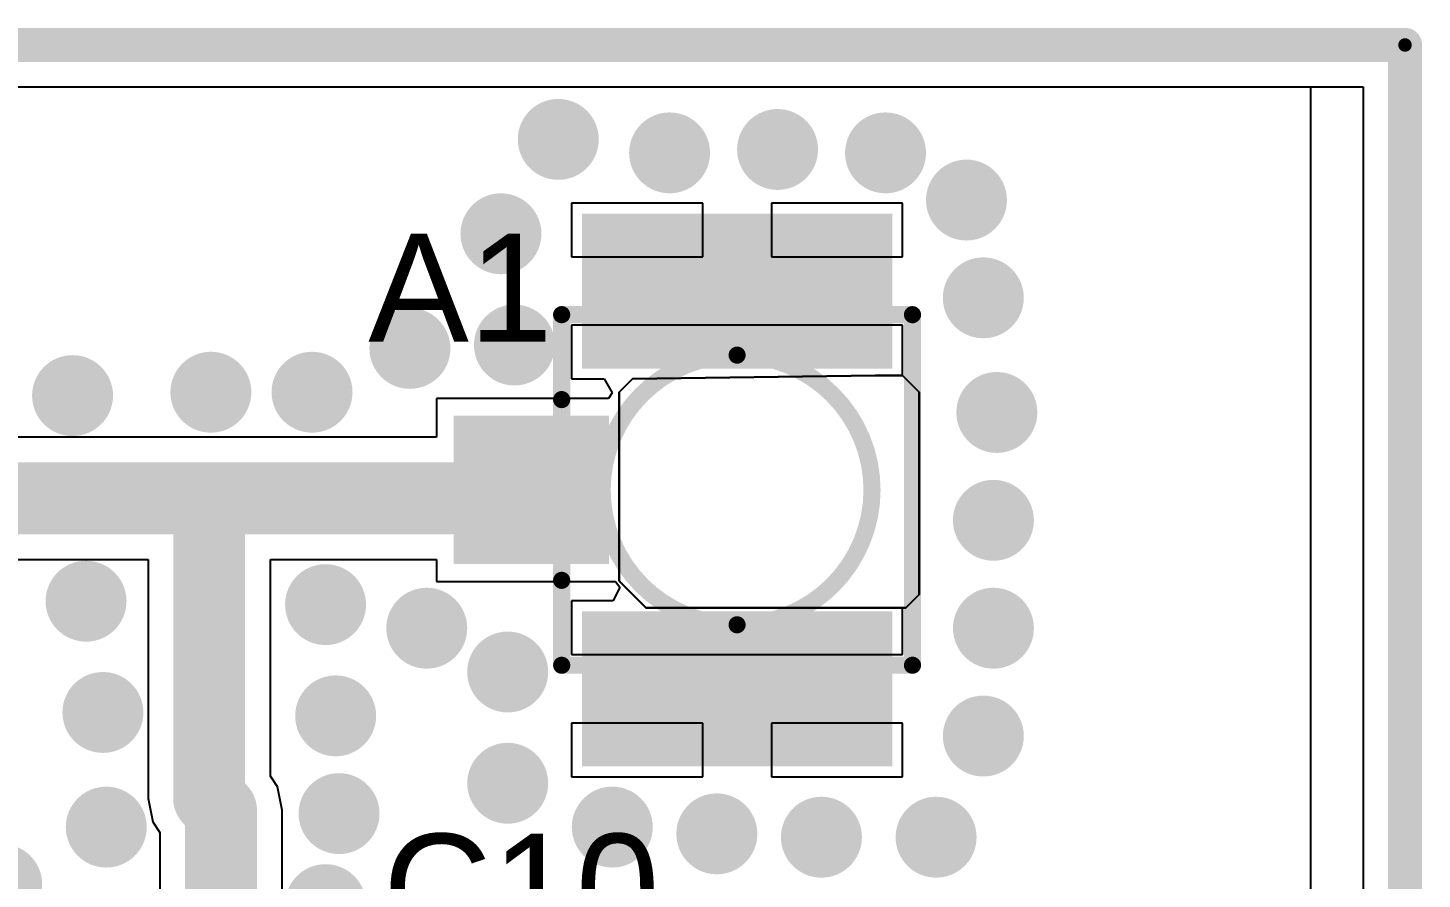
# Model space of a CAD drawing. Header units: millimetres. Extents: x -0.02 to 2.02, y -0.29 to 0.8.
# Drawn here: x 1.6169 to 2.0237, y 0.5353 to 0.7838 of the extents above; entities that cross this region are included whole.
import ezdxf

# ---------------------------------------------------------------- set-up
doc = ezdxf.new("R2010")
doc.units = ezdxf.units.MM
doc.header["$MEASUREMENT"] = 0
for name, color, linetype in [('BottomLayer', 5, 'Continuous'), ('DrillGuide', 244, 'Continuous'), ('KeepOutLayer', 6, 'Continuous'), ('Mechanical2', 216, 'Continuous'), ('TopLayer', 1, 'Continuous'), ('TopOverlay', 2, 'Continuous'), ('TopPaste', 8, 'Continuous'), ('TopSolder', 216, 'Continuous'), ('ViaHoleLayer', 16, 'Continuous')]:
    doc.layers.add(name, color=color, linetype=linetype)
doc.styles.add('Arial', font='arial.ttf', dxfattribs={"height": 0.2})

# ---------------------------------------------------------------- blocks, each defined once
blk = doc.blocks.new('HRS_U_FL_R_SMT_1_10__27')
at = {"layer": 'TopLayer'}
for points in [[(-0.07874, 0.04331), (-0.0374, 0.04331), (-0.0374, -0.04331), (-0.07874, -0.04331)], [(0.0374, 0.04331), (0.07874, 0.04331), (0.07874, -0.04331), (0.0374, -0.04331)], [(-0.01969, -0.03937), (0.01969, -0.03937), (0.01969, -0.08071), (-0.01969, -0.08071)]]:
    blk.add_hatch(color=1, dxfattribs=at).paths.add_polyline_path(points)
at = {"layer": 'TopPaste'}
for points in [[(-0.07874, 0.04331), (-0.0374, 0.04331), (-0.0374, -0.04331), (-0.07874, -0.04331)], [(0.0374, 0.04331), (0.07874, 0.04331), (0.07874, -0.04331), (0.0374, -0.04331)], [(-0.01969, -0.03937), (0.01969, -0.03937), (0.01969, -0.08071), (-0.01969, -0.08071)]]:
    blk.add_hatch(color=8, dxfattribs=at).paths.add_polyline_path(points)
at = {"layer": 'TopSolder'}
for points in [[(-0.08071, 0.04528), (-0.03543, 0.04528), (-0.03543, -0.04528), (-0.08071, -0.04528)], [(0.03543, 0.04528), (0.08071, 0.04528), (0.08071, -0.04528), (0.03543, -0.04528)], [(-0.02165, -0.0374), (0.02165, -0.0374), (0.02165, -0.08268), (-0.02165, -0.08268)]]:
    blk.add_hatch(color=216, dxfattribs=at).paths.add_polyline_path(points)
at = {"layer": 'BottomLayer'}
for p, q in [((-0.03346, 0.04823), (-0.02854, 0.05315)), ((-0.02854, 0.05315), (0.03051, 0.05315)), ((0.03051, 0.05315), (0.03445, 0.04921)), ((0.03445, 0.04921), (0.03445, -0.02657)), ((-0.03346, 0.04035), (-0.03346, 0.04823)), ((-0.03248, -0.03051), (-0.03346, 0.04035)), ((0.03445, -0.02657), (0.02657, -0.03445)), ((-0.02854, -0.03445), (-0.03248, -0.03051)), ((0.02657, -0.03445), (-0.02854, -0.03445))]:
    blk.add_line(p, q, dxfattribs=at)
at = {"layer": 'Mechanical2', "const_width": 0.005}
for points in [[(-0.05118, -0.05118), (-0.05118, 0.05118)], [(0.05118, 0.05118), (-0.05118, 0.05118)], [(0.05118, -0.05118), (0.05118, 0.05118)], [(0.05118, -0.05118), (-0.05118, -0.05118)]]:
    blk.add_lwpolyline(points, dxfattribs=at)
at = {"layer": 'Mechanical2'}
for points, const_width in [([(-0.05243, 0.05118, 1), (-0.04993, 0.05118, 1)], 0.0025), ([(-0.05243, 0.05118, 1), (-0.04993, 0.05118, 1)], 0.0025), ([(0.04993, 0.05118, 1), (0.05243, 0.05118, 1)], 0.0025), ([(0.04993, 0.05118, 1), (0.05243, 0.05118, 1)], 0.0025), ([(0.03937, 0, 1), (-0.03937, 0, 1)], 0.005), ([(-0.04062, 0, 1), (-0.03812, 0, 1)], 0.0025), ([(0.03812, 0, 1), (0.04062, 0, 1)], 0.0025), ([(-0.05243, -0.05118, 1), (-0.04993, -0.05118, 1)], 0.0025), ([(-0.05243, -0.05118, 1), (-0.04993, -0.05118, 1)], 0.0025), ([(0.04993, -0.05118, 1), (0.05243, -0.05118, 1)], 0.0025), ([(0.04993, -0.05118, 1), (0.05243, -0.05118, 1)], 0.0025)]:
    blk.add_lwpolyline(points, format="xyb", close=True, dxfattribs=dict(at, const_width=const_width))
at = {"layer": 'TopLayer'}
for p, q in [((-0.03346, 0.04823), (-0.02854, 0.05315)), ((-0.02854, 0.05315), (0.03051, 0.05315)), ((0.03051, 0.05315), (0.03445, 0.04921)), ((0.03445, 0.04921), (0.03445, -0.02657)), ((-0.03346, 0.04035), (-0.03346, 0.04823)), ((-0.03248, -0.03051), (-0.03346, 0.04035)), ((0.03445, -0.02657), (0.02657, -0.03445)), ((-0.02854, -0.03445), (-0.03248, -0.03051)), ((0.02657, -0.03445), (-0.02854, -0.03445))]:
    blk.add_line(p, q, dxfattribs=at)
at = {"layer": 'TopOverlay', "const_width": 0.005}
for points in [[(0.05118, 0.05118), (-0.05118, 0.05118)], [(-0.02638, -0.05118), (-0.05118, -0.05118)], [(0.05118, -0.05118), (0.02638, -0.05118)]]:
    blk.add_lwpolyline(points, dxfattribs=at)
at = {"layer": 'TopOverlay', "const_width": 0.0025}
for points in [[(-0.05243, 0.05118, 1), (-0.04993, 0.05118, 1)], [(0.04993, 0.05118, 1), (0.05243, 0.05118, 1)], [(-0.05243, -0.05118, 1), (-0.04993, -0.05118, 1)], [(-0.02763, -0.05118, 1), (-0.02513, -0.05118, 1)], [(0.02513, -0.05118, 1), (0.02763, -0.05118, 1)], [(0.04993, -0.05118, 1), (0.05243, -0.05118, 1)]]:
    blk.add_lwpolyline(points, format="xyb", close=True, dxfattribs=at)

msp = doc.modelspace()

# ---------------------------------------------------------------- hatches: boundary and pattern name
at = {"layer": 'BottomLayer'}
h = msp.add_hatch(color=5, dxfattribs=at)
edge = h.paths.add_edge_path()
edge.add_arc((1.77165, 0.75127), 0.01181, 0, 360)
h = msp.add_hatch(color=5, dxfattribs=at)
edge = h.paths.add_edge_path()
edge.add_arc((1.80413, 0.74733), 0.01181, 0, 360)
h = msp.add_hatch(color=5, dxfattribs=at)
edge = h.paths.add_edge_path()
edge.add_arc((1.83563, 0.74832), 0.01181, 0, 360)
h = msp.add_hatch(color=5, dxfattribs=at)
edge = h.paths.add_edge_path()
edge.add_arc((1.86713, 0.74733), 0.01181, 0, 360)
h = msp.add_hatch(color=5, dxfattribs=at)
edge = h.paths.add_edge_path()
edge.add_arc((1.89075, 0.73355), 0.01181, 0, 360)
h = msp.add_hatch(color=5, dxfattribs=at)
edge = h.paths.add_edge_path()
edge.add_arc((1.75492, 0.72371), 0.01181, 0, 360)
h = msp.add_hatch(color=5, dxfattribs=at)
edge = h.paths.add_edge_path()
edge.add_arc((1.89567, 0.70501), 0.01181, 0, 360)
h = msp.add_hatch(color=5, dxfattribs=at)
edge = h.paths.add_edge_path()
edge.add_arc((1.72835, 0.69024), 0.01181, 0, 360)
h = msp.add_hatch(color=5, dxfattribs=at)
edge = h.paths.add_edge_path()
edge.add_arc((1.75886, 0.69123), 0.01181, 0, 360)
h = msp.add_hatch(color=5, dxfattribs=at)
edge = h.paths.add_edge_path()
edge.add_arc((1.62992, 0.67647), 0.01181, 0, 360)
h = msp.add_hatch(color=5, dxfattribs=at)
edge = h.paths.add_edge_path()
edge.add_arc((1.67028, 0.67745), 0.01181, 0, 360)
h = msp.add_hatch(color=5, dxfattribs=at)
edge = h.paths.add_edge_path()
edge.add_arc((1.6998, 0.67745), 0.01181, 0, 360)
h = msp.add_hatch(color=5, dxfattribs=at)
edge = h.paths.add_edge_path()
edge.add_arc((1.89961, 0.67154), 0.01181, 0, 360)
h = msp.add_hatch(color=5, dxfattribs=at)
edge = h.paths.add_edge_path()
edge.add_arc((1.89862, 0.64005), 0.01181, 0, 360)
h = msp.add_hatch(color=5, dxfattribs=at)
edge = h.paths.add_edge_path()
edge.add_arc((1.63386, 0.61643), 0.01181, 0, 360)
h = msp.add_hatch(color=5, dxfattribs=at)
edge = h.paths.add_edge_path()
edge.add_arc((1.70374, 0.61544), 0.01181, 0, 360)
h = msp.add_hatch(color=5, dxfattribs=at)
edge = h.paths.add_edge_path()
edge.add_arc((1.73327, 0.60855), 0.01181, 0, 360)
h = msp.add_hatch(color=5, dxfattribs=at)
edge = h.paths.add_edge_path()
edge.add_arc((1.89862, 0.60855), 0.01181, 0, 360)
h = msp.add_hatch(color=5, dxfattribs=at)
edge = h.paths.add_edge_path()
edge.add_arc((1.75689, 0.59576), 0.01181, 0, 360)
h = msp.add_hatch(color=5, dxfattribs=at)
edge = h.paths.add_edge_path()
edge.add_arc((1.63878, 0.58395), 0.01181, 0, 360)
h = msp.add_hatch(color=5, dxfattribs=at)
edge = h.paths.add_edge_path()
edge.add_arc((1.70669, 0.58296), 0.01181, 0, 360)
h = msp.add_hatch(color=5, dxfattribs=at)
edge = h.paths.add_edge_path()
edge.add_arc((1.89567, 0.57706), 0.01181, 0, 360)
h = msp.add_hatch(color=5, dxfattribs=at)
edge = h.paths.add_edge_path()
edge.add_arc((1.75689, 0.56328), 0.01181, 0, 360)
h = msp.add_hatch(color=5, dxfattribs=at)
edge = h.paths.add_edge_path()
edge.add_arc((1.70768, 0.55442), 0.01181, 0, 360)
h = msp.add_hatch(color=5, dxfattribs=at)
edge = h.paths.add_edge_path()
edge.add_arc((1.63976, 0.55048), 0.01181, 0, 360)
h = msp.add_hatch(color=5, dxfattribs=at)
edge = h.paths.add_edge_path()
edge.add_arc((1.7874, 0.55048), 0.01181, 0, 360)
h = msp.add_hatch(color=5, dxfattribs=at)
edge = h.paths.add_edge_path()
edge.add_arc((1.81791, 0.54851), 0.01181, 0, 360)
h = msp.add_hatch(color=5, dxfattribs=at)
edge = h.paths.add_edge_path()
edge.add_arc((1.84843, 0.54753), 0.01181, 0, 360)
h = msp.add_hatch(color=5, dxfattribs=at)
edge = h.paths.add_edge_path()
edge.add_arc((1.88189, 0.54753), 0.01181, 0, 360)
h = msp.add_hatch(color=5, dxfattribs=at)
edge = h.paths.add_edge_path()
edge.add_arc((1.60925, 0.53375), 0.01181, 0, 360)
h = msp.add_hatch(color=5, dxfattribs=at)
edge = h.paths.add_edge_path()
edge.add_arc((1.70374, 0.52784), 0.01181, 0, 360)
at = {"layer": 'TopLayer'}
h = msp.add_hatch(color=1, dxfattribs=at)
edge = h.paths.add_edge_path()
edge.add_arc((1.77165, 0.75127), 0.01181, 0, 360)
h = msp.add_hatch(color=1, dxfattribs=at)
edge = h.paths.add_edge_path()
edge.add_arc((1.80413, 0.74733), 0.01181, 0, 360)
h = msp.add_hatch(color=1, dxfattribs=at)
edge = h.paths.add_edge_path()
edge.add_arc((1.83563, 0.74832), 0.01181, 0, 360)
h = msp.add_hatch(color=1, dxfattribs=at)
edge = h.paths.add_edge_path()
edge.add_arc((1.86713, 0.74733), 0.01181, 0, 360)
h = msp.add_hatch(color=1, dxfattribs=at)
edge = h.paths.add_edge_path()
edge.add_arc((1.89075, 0.73355), 0.01181, 0, 360)
h = msp.add_hatch(color=1, dxfattribs=at)
edge = h.paths.add_edge_path()
edge.add_arc((1.75492, 0.72371), 0.01181, 0, 360)
h = msp.add_hatch(color=1, dxfattribs=at)
edge = h.paths.add_edge_path()
edge.add_arc((1.89567, 0.70501), 0.01181, 0, 360)
h = msp.add_hatch(color=1, dxfattribs=at)
edge = h.paths.add_edge_path()
edge.add_arc((1.72835, 0.69024), 0.01181, 0, 360)
h = msp.add_hatch(color=1, dxfattribs=at)
edge = h.paths.add_edge_path()
edge.add_arc((1.75886, 0.69123), 0.01181, 0, 360)
h = msp.add_hatch(color=1, dxfattribs=at)
edge = h.paths.add_edge_path()
edge.add_arc((1.62992, 0.67647), 0.01181, 0, 360)
h = msp.add_hatch(color=1, dxfattribs=at)
edge = h.paths.add_edge_path()
edge.add_arc((1.67028, 0.67745), 0.01181, 0, 360)
h = msp.add_hatch(color=1, dxfattribs=at)
edge = h.paths.add_edge_path()
edge.add_arc((1.6998, 0.67745), 0.01181, 0, 360)
h = msp.add_hatch(color=1, dxfattribs=at)
edge = h.paths.add_edge_path()
edge.add_arc((1.89961, 0.67154), 0.01181, 0, 360)
h = msp.add_hatch(color=1, dxfattribs=at)
edge = h.paths.add_edge_path()
edge.add_arc((1.89862, 0.64005), 0.01181, 0, 360)
h = msp.add_hatch(color=1, dxfattribs=at)
edge = h.paths.add_edge_path()
edge.add_arc((1.63386, 0.61643), 0.01181, 0, 360)
h = msp.add_hatch(color=1, dxfattribs=at)
edge = h.paths.add_edge_path()
edge.add_arc((1.70374, 0.61544), 0.01181, 0, 360)
h = msp.add_hatch(color=1, dxfattribs=at)
edge = h.paths.add_edge_path()
edge.add_arc((1.73327, 0.60855), 0.01181, 0, 360)
h = msp.add_hatch(color=1, dxfattribs=at)
edge = h.paths.add_edge_path()
edge.add_arc((1.89862, 0.60855), 0.01181, 0, 360)
h = msp.add_hatch(color=1, dxfattribs=at)
edge = h.paths.add_edge_path()
edge.add_arc((1.75689, 0.59576), 0.01181, 0, 360)
h = msp.add_hatch(color=1, dxfattribs=at)
edge = h.paths.add_edge_path()
edge.add_arc((1.63878, 0.58395), 0.01181, 0, 360)
h = msp.add_hatch(color=1, dxfattribs=at)
edge = h.paths.add_edge_path()
edge.add_arc((1.70669, 0.58296), 0.01181, 0, 360)
h = msp.add_hatch(color=1, dxfattribs=at)
edge = h.paths.add_edge_path()
edge.add_arc((1.89567, 0.57706), 0.01181, 0, 360)
h = msp.add_hatch(color=1, dxfattribs=at)
edge = h.paths.add_edge_path()
edge.add_arc((1.75689, 0.56328), 0.01181, 0, 360)
h = msp.add_hatch(color=1, dxfattribs=at)
edge = h.paths.add_edge_path()
edge.add_arc((1.70768, 0.55442), 0.01181, 0, 360)
h = msp.add_hatch(color=1, dxfattribs=at)
edge = h.paths.add_edge_path()
edge.add_arc((1.63976, 0.55048), 0.01181, 0, 360)
h = msp.add_hatch(color=1, dxfattribs=at)
edge = h.paths.add_edge_path()
edge.add_arc((1.7874, 0.55048), 0.01181, 0, 360)
h = msp.add_hatch(color=1, dxfattribs=at)
edge = h.paths.add_edge_path()
edge.add_arc((1.81791, 0.54851), 0.01181, 0, 360)
h = msp.add_hatch(color=1, dxfattribs=at)
edge = h.paths.add_edge_path()
edge.add_arc((1.84843, 0.54753), 0.01181, 0, 360)
h = msp.add_hatch(color=1, dxfattribs=at)
edge = h.paths.add_edge_path()
edge.add_arc((1.88189, 0.54753), 0.01181, 0, 360)
h = msp.add_hatch(color=1, dxfattribs=at)
edge = h.paths.add_edge_path()
edge.add_arc((1.60925, 0.53375), 0.01181, 0, 360)
h = msp.add_hatch(color=1, dxfattribs=at)
edge = h.paths.add_edge_path()
edge.add_arc((1.70374, 0.52784), 0.01181, 0, 360)
at = {"layer": 'ViaHoleLayer'}
h = msp.add_hatch(color=16, dxfattribs=at)
edge = h.paths.add_edge_path()
edge.add_arc((1.77165, 0.75127), 0.00591, 0, 360)
h = msp.add_hatch(color=16, dxfattribs=at)
edge = h.paths.add_edge_path()
edge.add_arc((1.80413, 0.74733), 0.00591, 0, 360)
h = msp.add_hatch(color=16, dxfattribs=at)
edge = h.paths.add_edge_path()
edge.add_arc((1.83563, 0.74832), 0.00591, 0, 360)
h = msp.add_hatch(color=16, dxfattribs=at)
edge = h.paths.add_edge_path()
edge.add_arc((1.86713, 0.74733), 0.00591, 0, 360)
h = msp.add_hatch(color=16, dxfattribs=at)
edge = h.paths.add_edge_path()
edge.add_arc((1.89075, 0.73355), 0.00591, 0, 360)
h = msp.add_hatch(color=16, dxfattribs=at)
edge = h.paths.add_edge_path()
edge.add_arc((1.75492, 0.72371), 0.00591, 0, 360)
h = msp.add_hatch(color=16, dxfattribs=at)
edge = h.paths.add_edge_path()
edge.add_arc((1.89567, 0.70501), 0.00591, 0, 360)
h = msp.add_hatch(color=16, dxfattribs=at)
edge = h.paths.add_edge_path()
edge.add_arc((1.72835, 0.69024), 0.00591, 0, 360)
h = msp.add_hatch(color=16, dxfattribs=at)
edge = h.paths.add_edge_path()
edge.add_arc((1.75886, 0.69123), 0.00591, 0, 360)
h = msp.add_hatch(color=16, dxfattribs=at)
edge = h.paths.add_edge_path()
edge.add_arc((1.62992, 0.67647), 0.00591, 0, 360)
h = msp.add_hatch(color=16, dxfattribs=at)
edge = h.paths.add_edge_path()
edge.add_arc((1.67028, 0.67745), 0.00591, 0, 360)
h = msp.add_hatch(color=16, dxfattribs=at)
edge = h.paths.add_edge_path()
edge.add_arc((1.6998, 0.67745), 0.00591, 0, 360)
h = msp.add_hatch(color=16, dxfattribs=at)
edge = h.paths.add_edge_path()
edge.add_arc((1.89961, 0.67154), 0.00591, 0, 360)
h = msp.add_hatch(color=16, dxfattribs=at)
edge = h.paths.add_edge_path()
edge.add_arc((1.89862, 0.64005), 0.00591, 0, 360)
h = msp.add_hatch(color=16, dxfattribs=at)
edge = h.paths.add_edge_path()
edge.add_arc((1.63386, 0.61643), 0.00591, 0, 360)
h = msp.add_hatch(color=16, dxfattribs=at)
edge = h.paths.add_edge_path()
edge.add_arc((1.70374, 0.61544), 0.00591, 0, 360)
h = msp.add_hatch(color=16, dxfattribs=at)
edge = h.paths.add_edge_path()
edge.add_arc((1.73327, 0.60855), 0.00591, 0, 360)
h = msp.add_hatch(color=16, dxfattribs=at)
edge = h.paths.add_edge_path()
edge.add_arc((1.89862, 0.60855), 0.00591, 0, 360)
h = msp.add_hatch(color=16, dxfattribs=at)
edge = h.paths.add_edge_path()
edge.add_arc((1.75689, 0.59576), 0.00591, 0, 360)
h = msp.add_hatch(color=16, dxfattribs=at)
edge = h.paths.add_edge_path()
edge.add_arc((1.63878, 0.58395), 0.00591, 0, 360)
h = msp.add_hatch(color=16, dxfattribs=at)
edge = h.paths.add_edge_path()
edge.add_arc((1.70669, 0.58296), 0.00591, 0, 360)
h = msp.add_hatch(color=16, dxfattribs=at)
edge = h.paths.add_edge_path()
edge.add_arc((1.89567, 0.57706), 0.00591, 0, 360)
h = msp.add_hatch(color=16, dxfattribs=at)
edge = h.paths.add_edge_path()
edge.add_arc((1.75689, 0.56328), 0.00591, 0, 360)
h = msp.add_hatch(color=16, dxfattribs=at)
edge = h.paths.add_edge_path()
edge.add_arc((1.70768, 0.55442), 0.00591, 0, 360)
h = msp.add_hatch(color=16, dxfattribs=at)
edge = h.paths.add_edge_path()
edge.add_arc((1.63976, 0.55048), 0.00591, 0, 360)
h = msp.add_hatch(color=16, dxfattribs=at)
edge = h.paths.add_edge_path()
edge.add_arc((1.7874, 0.55048), 0.00591, 0, 360)
h = msp.add_hatch(color=16, dxfattribs=at)
edge = h.paths.add_edge_path()
edge.add_arc((1.81791, 0.54851), 0.00591, 0, 360)
h = msp.add_hatch(color=16, dxfattribs=at)
edge = h.paths.add_edge_path()
edge.add_arc((1.84843, 0.54753), 0.00591, 0, 360)
h = msp.add_hatch(color=16, dxfattribs=at)
edge = h.paths.add_edge_path()
edge.add_arc((1.88189, 0.54753), 0.00591, 0, 360)

# ---------------------------------------------------------------- linework, layer by layer
at = {"layer": 'BottomLayer'}
for p, q in [((0.01224, 0.76659), (1.99114, 0.76659)), ((1.99114, 0.76659), (1.99114, 0.30313)), ((1.79331, 0.68139), (1.78937, 0.67745)), ((1.86417, 0.68237), (1.79331, 0.68139)), ((1.87205, 0.68237), (1.86417, 0.68237)), ((1.87697, 0.67745), (1.87205, 0.68237)), ((1.78937, 0.67745), (1.78937, 0.62233)), ((1.87697, 0.61839), (1.87697, 0.67745)), ((1.78937, 0.62233), (1.79724, 0.61446)), ((1.87303, 0.61446), (1.87697, 0.61839)), ((1.79724, 0.61446), (1.87303, 0.61446))]:
    msp.add_line(p, q, dxfattribs=at)
at = {"layer": 'DrillGuide', "const_width": 0.00394}
for points in [[(0, 0.77883), (2.0187, 0.77883)], [(2.0187, -0.01054), (2.0187, 0.77883)]]:
    msp.add_lwpolyline(points, dxfattribs=at)
at = {"layer": 'DrillGuide', "const_width": 0.00197}
msp.add_lwpolyline([(2.01772, 0.77883, 1), (2.01969, 0.77883, 1)], format="xyb", close=True, dxfattribs=at)
msp.add_lwpolyline([(2.01772, 0.77883, 1), (2.01969, 0.77883, 1)], format="xyb", close=True, dxfattribs=at)
at = {"layer": 'KeepOutLayer', "const_width": 0.01}
for points in [[(0, 0.77883), (2.0187, 0.77883)], [(2.0187, -0.01054), (2.0187, 0.77883)]]:
    msp.add_lwpolyline(points, dxfattribs=at)
at = {"layer": 'KeepOutLayer', "const_width": 0.005}
msp.add_lwpolyline([(2.0162, 0.77883, 1), (2.0212, 0.77883, 1)], format="xyb", close=True, dxfattribs=at)
msp.add_lwpolyline([(2.0162, 0.77883, 1), (2.0212, 0.77883, 1)], format="xyb", close=True, dxfattribs=at)
at = {"layer": 'TopLayer'}
for p, q in [((0.01224, 0.76659), (2.00647, 0.76659)), ((2.00647, 0.76659), (2.00647, 0.00169)), ((1.81382, 0.73265), (1.77551, 0.73265)), ((1.77551, 0.73265), (1.77551, 0.71698)), ((1.81382, 0.71698), (1.81382, 0.73265)), ((1.87213, 0.73265), (1.83382, 0.73265)), ((1.83382, 0.73265), (1.83382, 0.71698)), ((1.87213, 0.71698), (1.87213, 0.73265)), ((1.77551, 0.71698), (1.81382, 0.71698)), ((1.83382, 0.71698), (1.87213, 0.71698)), ((1.82382, 0.69698), (1.77551, 0.69698)), ((1.77551, 0.69698), (1.77551, 0.68131)), ((1.87213, 0.69698), (1.82382, 0.69698)), ((1.87213, 0.68229), (1.87213, 0.69698)), ((1.77551, 0.68131), (1.78508, 0.68131)), ((1.78508, 0.68131), (1.78735, 0.67731)), ((1.87697, 0.67745), (1.87213, 0.68229)), ((1.78633, 0.67559), (1.73611, 0.67559)), ((1.73611, 0.67559), (1.73611, 0.66429)), ((1.78735, 0.67731), (1.78633, 0.67559)), ((1.87697, 0.61839), (1.87697, 0.67745)), ((1.73611, 0.66429), (1.60247, 0.66429)), ((1.60247, 0.6286), (1.65194, 0.6286)), ((1.65194, 0.6286), (1.65194, 0.55886)), ((1.68763, 0.56537), (1.68763, 0.6286)), ((1.68763, 0.6286), (1.73611, 0.6286)), ((1.73611, 0.6286), (1.73611, 0.62222)), ((1.73611, 0.62222), (1.7883, 0.62222)), ((1.78963, 0.6205), (1.78767, 0.6165)), ((1.7883, 0.62222), (1.78963, 0.6205)), ((1.87303, 0.61446), (1.87697, 0.61839)), ((1.78767, 0.6165), (1.77551, 0.6165)), ((1.77551, 0.6165), (1.77551, 0.60084)), ((1.87213, 0.60084), (1.87213, 0.61446)), ((1.87213, 0.61446), (1.87303, 0.61446)), ((1.77551, 0.60084), (1.82382, 0.60084)), ((1.82382, 0.60084), (1.87213, 0.60084)), ((1.81382, 0.58084), (1.77551, 0.58084)), ((1.77551, 0.58084), (1.77551, 0.56517)), ((1.81382, 0.56517), (1.81382, 0.58084)), ((1.87213, 0.58084), (1.83382, 0.58084)), ((1.83382, 0.58084), (1.83382, 0.56517)), ((1.87213, 0.56517), (1.87213, 0.58084)), ((1.68971, 0.56225), (1.68763, 0.56537)), ((1.69107, 0.55542), (1.68971, 0.56225)), ((1.77551, 0.56517), (1.81382, 0.56517)), ((1.83382, 0.56517), (1.87213, 0.56517)), ((1.65194, 0.55886), (1.6533, 0.55204)), ((1.69107, 0.49301), (1.69107, 0.55542)), ((1.6533, 0.55204), (1.65539, 0.54891)), ((1.65539, 0.54891), (1.65539, 0.493))]:
    msp.add_line(p, q, dxfattribs=at)
at = {"layer": 'TopLayer', "const_width": 0.021}
for points in [[(1.76132, 0.64645), (1.76378, 0.64891)], [(1.57825, 0.64645), (1.66978, 0.64645)], [(1.66978, 0.55886), (1.66978, 0.64645)], [(1.66978, 0.64645), (1.76132, 0.64645)], [(1.66978, 0.55886), (1.67323, 0.55542)], [(1.67323, 0.45865), (1.67323, 0.55542)]]:
    msp.add_lwpolyline(points, dxfattribs=at)
at = {"layer": 'TopLayer', "const_width": 0.0105}
for points in [[(1.75853, 0.64891, 1), (1.76903, 0.64891, 1)], [(1.66453, 0.64645, 1), (1.67503, 0.64645, 1)], [(1.66453, 0.64645, 1), (1.67503, 0.64645, 1)], [(1.66453, 0.64645, 1), (1.67503, 0.64645, 1)], [(1.75607, 0.64645, 1), (1.76657, 0.64645, 1)], [(1.75607, 0.64645, 1), (1.76657, 0.64645, 1)], [(1.66453, 0.55886, 1), (1.67503, 0.55886, 1)], [(1.66453, 0.55886, 1), (1.67503, 0.55886, 1)], [(1.66798, 0.55542, 1), (1.67848, 0.55542, 1)], [(1.66798, 0.55542, 1), (1.67848, 0.55542, 1)]]:
    msp.add_lwpolyline(points, format="xyb", close=True, dxfattribs=at)

# ---------------------------------------------------------------- block references
at = {"rotation": 270}
msp.add_blockref('HRS_U_FL_R_SMT_1_10__27', (1.82382, 0.64891), dxfattribs=at)

# ---------------------------------------------------------------- texts
at = {"layer": 'TopOverlay', "style": 'Arial'}
for s, p in [('A1', (1.71621, 0.69222)), ('C10', (1.72049, 0.51702))]:
    msp.add_text(s, height=0.031496, dxfattribs=at).set_placement(p)

doc.saveas('drawing.dxf')
